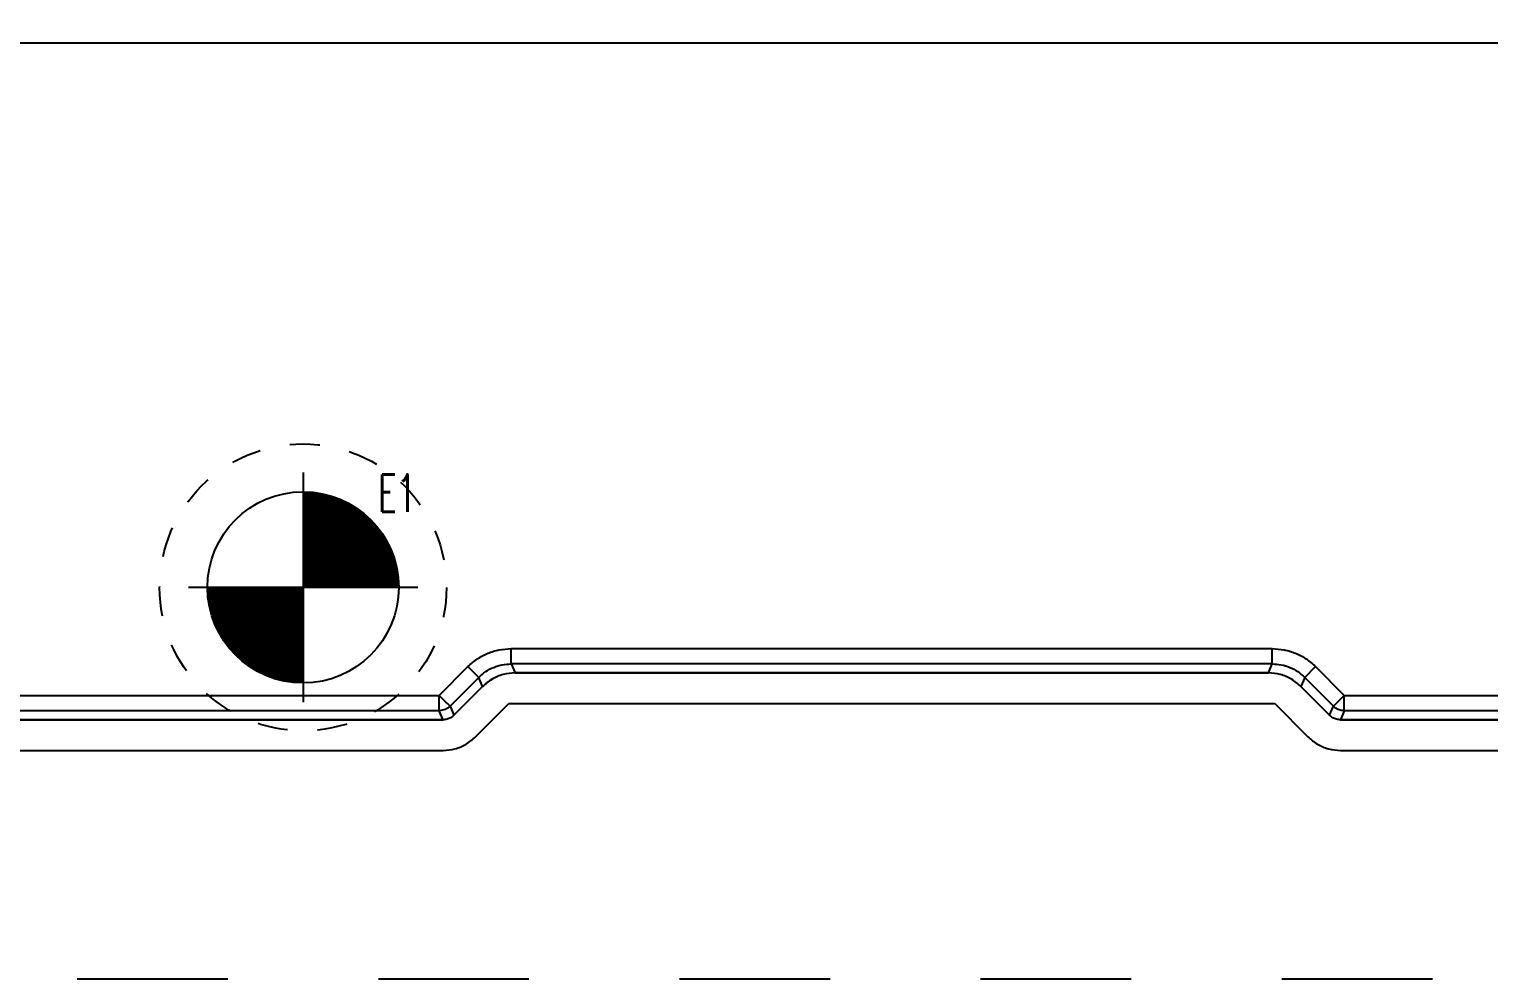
# Model space of a CAD drawing. Extents: x 14103 to 19353, y -3233 to 932.
# Drawn here: x 14881.8 to 14978.7, y -335.9 to -272.8 of the extents above; entities that cross this region are included whole.
import ezdxf
from ezdxf.enums import TextEntityAlignment as Align

# ---------------------------------------------------------------- set-up
doc = ezdxf.new("R2010")
doc.units = 0
doc.header["$LTSCALE"] = 20
doc.header["$MEASUREMENT"] = 0
doc.linetypes.add('CENTER', pattern=[0.6, 0.375, -0.075, 0.075, -0.075])
doc.linetypes.add('HIDDEN', pattern=[0.2, 0.1, -0.1])
doc.layers.get('0').update_dxf_attribs({"linetype": 'CONTINUOUS'})
doc.layers.get('DEFPOINTS').update_dxf_attribs({"linetype": 'CONTINUOUS'})
for name, color, linetype in [('4a', 7, 'CONTINUOUS'), ('CENTER', 1, 'CENTER'), ('epin', 3, 'CONTINUOUS'), ('HOLD DOWN', 7, 'CONTINUOUS'), ('OIL', 7, 'CONTINUOUS')]:
    doc.layers.add(name, color=color, linetype=linetype)
doc.styles.add('lxy2', font='txt.shx', dxfattribs={"width": 0.6})
doc.dimstyles.new('10', dxfattribs={"dimtxt": 10, "dimasz": 5, "dimexe": 2.5, "dimexo": 0, "dimgap": 1, "dimtad": 0, "dimdsep": 46, "dimtxsty": 'lxy2', "dimcen": -3, "dimclrd": 113, "dimclre": 113, "dimclrt": 3, "dimazin": 2, "dimtfac": 1, "dimtofl": 0, "dimtmove": 0, "dimatfit": 3, "dimfxl": 1, "dimtolj": 1, "dimtzin": 0, "dimarcsym": 0})

# ---------------------------------------------------------------- blocks, each defined once
blk = doc.blocks.new('epin')
at = {"color": 0, "const_width": 0.5}
for points in [[(0.25, 0, 0.414214), (0, 0.25, 0.414214)], [(-0.25, 0, 0.414214), (0, -0.25, 0.414214)]]:
    blk.add_lwpolyline(points, format="xyb", dxfattribs=at)
at = {"color": 0, "linetype": 'ByBlock'}
blk.add_circle((0, 0), 0.5, dxfattribs=at)
at = {"layer": 'CENTER'}
for p, q in [((0, 0.6), (0, -0.6)), ((0.6, 0), (-0.6, 0))]:
    blk.add_line(p, q, dxfattribs=at)
blk = doc.blocks.new('AC_LXY_BLK547')
at = {"layer": 'epin', "xscale": 12.70000000000073, "yscale": 12.70000000000005, "zscale": 12.7}
blk.add_blockref('epin', (0, 0), dxfattribs=at)
at = {"layer": 'epin', "style": 'lxy2', "width": 0.6}
blk.add_text('E1', height=2.5, dxfattribs=at).set_placement((6.258, 6.258), align=Align.MIDDLE_CENTER)
blk = doc.blocks.new('*D188')
at = {"layer": 'DEFPOINTS', "color": 0, "linetype": 'Continuous'}
for p in [(14749.942, 164.09), (15254.942, -535.91), (15254.942, -553.814)]:
    blk.add_point(p, dxfattribs=at)
at = {"layer": 'OIL', "color": 113, "linetype": 'Continuous', "lineweight": -2}
blk.add_line((15254.942, -535.91), (15254.942, -553.814), dxfattribs=at)
at = {"layer": 'OIL', "color": 3, "linetype": 'Continuous', "insert": (15254.942, -562.314), "char_height": 10, "attachment_point": 5, "rotation": 90, "style": 'lxy2'}
blk.add_mtext('\\A1;505', dxfattribs=at)
blk = doc.blocks.new('*D187')
at = {"layer": 'DEFPOINTS', "color": 0, "linetype": 'Continuous'}
for p in [(14749.942, 164.09), (15299.942, -515.91), (15299.942, -553.814)]:
    blk.add_point(p, dxfattribs=at)
at = {"layer": 'OIL', "color": 113, "linetype": 'Continuous', "lineweight": -2}
blk.add_line((15299.942, -515.91), (15299.942, -553.814), dxfattribs=at)
at = {"layer": 'OIL', "color": 3, "linetype": 'Continuous', "insert": (15299.942, -562.314), "char_height": 10, "attachment_point": 5, "rotation": 90, "style": 'lxy2'}
blk.add_mtext('\\A1;550', dxfattribs=at)
blk = doc.blocks.new('*D191')
at = {"layer": 'DEFPOINTS', "color": 0, "linetype": 'Continuous'}
for p in [(14749.942, 164.09), (14999.942, -369.245), (14999.942, -553.814)]:
    blk.add_point(p, dxfattribs=at)
at = {"layer": 'OIL', "color": 113, "linetype": 'Continuous', "lineweight": -2}
blk.add_line((14999.942, -369.245), (14999.942, -553.814), dxfattribs=at)
at = {"layer": 'OIL', "color": 3, "linetype": 'Continuous', "insert": (14999.942, -562.314), "char_height": 10, "attachment_point": 5, "rotation": 90, "style": 'lxy2'}
blk.add_mtext('\\A1;250', dxfattribs=at)
blk = doc.blocks.new('*D190')
at = {"layer": 'DEFPOINTS', "color": 0, "linetype": 'Continuous'}
for p in [(14749.942, 164.09), (15049.942, -369.245), (15049.942, -553.814)]:
    blk.add_point(p, dxfattribs=at)
at = {"layer": 'OIL', "color": 113, "linetype": 'Continuous', "lineweight": -2}
blk.add_line((15049.942, -369.245), (15049.942, -553.814), dxfattribs=at)
at = {"layer": 'OIL', "color": 3, "linetype": 'Continuous', "insert": (15049.942, -561.814), "char_height": 10, "attachment_point": 5, "rotation": 90, "style": 'lxy2'}
blk.add_mtext('\\A1;300', dxfattribs=at)
blk = doc.blocks.new('*D189')
at = {"layer": 'DEFPOINTS', "color": 0, "linetype": 'Continuous'}
for p in [(14749.942, 164.09), (15094.942, -324.245), (15094.942, -553.814)]:
    blk.add_point(p, dxfattribs=at)
at = {"layer": 'OIL', "color": 113, "linetype": 'Continuous', "lineweight": -2}
blk.add_line((15094.942, -324.245), (15094.942, -553.814), dxfattribs=at)
at = {"layer": 'OIL', "color": 3, "linetype": 'Continuous', "insert": (15094.942, -562.814), "char_height": 10, "attachment_point": 5, "rotation": 90, "style": 'lxy2'}
blk.add_mtext('\\A1;345', dxfattribs=at)
blk = doc.blocks.new('*D186')
at = {"layer": 'DEFPOINTS', "color": 0, "linetype": 'Continuous'}
for p in [(14749.942, 164.09), (15119.942, -360.91), (15119.942, -553.814)]:
    blk.add_point(p, dxfattribs=at)
at = {"layer": 'OIL', "color": 113, "linetype": 'Continuous', "lineweight": -2}
blk.add_line((15119.942, -360.91), (15119.942, -553.814), dxfattribs=at)
at = {"layer": 'OIL', "color": 3, "linetype": 'Continuous', "insert": (15119.942, -562.314), "char_height": 10, "attachment_point": 5, "rotation": 90, "style": 'lxy2'}
blk.add_mtext('\\A1;370', dxfattribs=at)
blk = doc.blocks.new('*D184')
at = {"layer": 'DEFPOINTS', "color": 0, "linetype": 'Continuous'}
for p in [(14749.942, 164.09), (15074.942, -315.91), (15074.942, -553.814)]:
    blk.add_point(p, dxfattribs=at)
at = {"layer": 'OIL', "color": 113, "linetype": 'Continuous', "lineweight": -2}
blk.add_line((15074.942, -315.91), (15074.942, -553.814), dxfattribs=at)
at = {"layer": 'OIL', "color": 3, "linetype": 'Continuous', "insert": (15074.942, -562.814), "char_height": 10, "attachment_point": 5, "rotation": 90, "style": 'lxy2'}
blk.add_mtext('\\A1;325', dxfattribs=at)

msp = doc.modelspace()

# ---------------------------------------------------------------- linework, layer by layer
at = {"layer": '4a', "color": 4, "linetype": 'Continuous'}
for p, q in [((15013.842, -273.757), (14860.538, -273.757)), ((14913.768, -313.979), (14964.308, -313.979)), ((14913.768, -314.993), (14913.768, -313.979)), ((14964.308, -314.993), (14964.308, -313.979)), ((14964.308, -314.993), (14913.768, -314.993)), ((14913.768, -314.993), (14914.019, -315.597)), ((14964.057, -315.597), (14964.308, -314.993)), ((14908.989, -317.084), (14910.894, -315.173)), ((14911.612, -315.889), (14909.708, -317.8)), ((14911.612, -315.889), (14910.894, -315.173)), ((14911.863, -316.492), (14911.612, -315.889)), ((14964.057, -315.597), (14914.019, -315.597)), ((14966.464, -315.889), (14966.213, -316.492)), ((14966.464, -315.889), (14967.183, -315.173)), ((14968.368, -317.8), (14966.464, -315.889)), ((14967.183, -315.173), (14969.087, -317.084)), ((14911.863, -316.492), (14909.959, -318.404)), ((14968.118, -318.404), (14966.213, -316.492)), ((14868.794, -317.084), (14908.989, -317.084)), ((14908.989, -318.099), (14908.989, -317.084)), ((14909.708, -317.8), (14909.959, -318.404)), ((14911.397, -319.838), (14913.599, -317.628)), ((14913.599, -317.628), (14964.477, -317.628)), ((14964.477, -317.628), (14966.679, -319.838)), ((14968.118, -318.404), (14968.368, -317.8)), ((14968.368, -317.8), (14969.087, -317.084)), ((14969.087, -317.084), (15022.298, -317.084)), ((14969.087, -318.099), (14969.087, -317.084)), ((14909.24, -318.703), (14868.543, -318.703)), ((14908.989, -318.099), (14868.794, -318.099)), ((14909.24, -318.703), (14908.989, -318.099)), ((14969.087, -318.099), (14968.836, -318.703)), ((15022.646, -318.703), (14968.836, -318.703)), ((15022.298, -318.099), (14969.087, -318.099)), ((14868.542, -320.734), (14909.241, -320.734)), ((14968.835, -320.734), (14985.594, -320.734))]:
    msp.add_line(p, q, dxfattribs=at)
for points in [[(14910.894, -315.173), (14911.509, -314.666), (14912.212, -314.289), (14912.975, -314.057), (14913.768, -313.979)], [(14964.308, -313.979), (14965.101, -314.057), (14965.864, -314.289), (14966.567, -314.666), (14967.183, -315.173)], [(14911.612, -315.889), (14912.074, -315.508), (14912.601, -315.226), (14913.173, -315.052), (14913.768, -314.993)], [(14964.308, -314.993), (14964.903, -315.052), (14965.475, -315.226), (14966.002, -315.508), (14966.464, -315.889)], [(14914.019, -315.597), (14913.23, -315.701), (14912.494, -316.007), (14911.863, -316.492)], [(14966.213, -316.492), (14965.582, -316.007), (14964.847, -315.701), (14964.057, -315.597)], [(14909.714, -317.794), (14909.337, -317.436), (14908.989, -317.084)], [(14909.708, -317.8), (14909.381, -318.018), (14908.989, -318.099)], [(14969.087, -318.099), (14968.825, -318.064), (14968.577, -317.961), (14968.368, -317.8)], [(14909.959, -318.404), (14909.749, -318.566), (14909.503, -318.668), (14909.24, -318.703)], [(14968.836, -318.703), (14968.573, -318.668), (14968.328, -318.566), (14968.118, -318.404)], [(14909.241, -320.734), (14910.031, -320.63), (14910.766, -320.324), (14911.397, -319.838)], [(14966.679, -319.838), (14967.31, -320.324), (14968.046, -320.63), (14968.835, -320.734)]]:
    msp.add_spline(points, degree=3, dxfattribs=at)
at = {"layer": 'epin', "linetype": 'HIDDEN'}
msp.add_circle((14899.942, -309.91), 9.525, dxfattribs=at)
at = {"layer": 'HOLD DOWN', "color": 0, "linetype": 'ByBlock'}
for p, q in [((14914.019, -315.597), (14964.057, -315.597)), ((14911.863, -316.492), (14909.959, -318.404)), ((14968.118, -318.404), (14966.213, -316.492)), ((14868.543, -318.703), (14909.24, -318.703)), ((14968.836, -318.703), (15022.646, -318.703))]:
    msp.add_line(p, q, dxfattribs=at)
at = {"layer": 'HOLD DOWN', "color": 6, "linetype": 'HIDDEN', "ltscale": 5}
msp.add_line((14444.942, -335.91), (15054.942, -335.91), dxfattribs=at)
at = {"layer": 'HOLD DOWN', "color": 0, "linetype": 'ByBlock'}
for points in [[(14914.019, -315.597), (14913.229, -315.701), (14912.491, -316.009), (14911.863, -316.492)], [(14966.213, -316.492), (14965.581, -316.006), (14964.843, -315.7), (14964.057, -315.597)], [(14909.959, -318.404), (14909.748, -318.566), (14909.502, -318.668), (14909.24, -318.703)], [(14968.836, -318.703), (14968.573, -318.668), (14968.327, -318.565), (14968.118, -318.404)]]:
    msp.add_spline(points, degree=3, dxfattribs=at)

# ---------------------------------------------------------------- block references
at = {"layer": 'epin'}
msp.add_blockref('AC_LXY_BLK547', (14899.942, -309.91), dxfattribs=at)

# ---------------------------------------------------------------- dimensions: what is measured, and where the dimension line sits
at = {"layer": 'OIL', "color": 4, "linetype": 'Continuous'}
for feature_location, offset, picture, middle in [((15254.942, -535.91), (0, -17.904), '*D188', (15254.942, -562.314)), ((15299.942, -515.91), (0, -37.904), '*D187', (15299.942, -562.314)), ((14999.942, -369.245), (0, -184.569), '*D191', (14999.942, -562.314)), ((15049.942, -369.245), (0, -184.569), '*D190', (15049.942, -561.814)), ((15094.942, -324.245), (0, -229.569), '*D189', (15094.942, -562.814)), ((15119.942, -360.91), (0, -192.904), '*D186', (15119.942, -562.314)), ((15074.942, -315.91), (0, -237.904), '*D184', (15074.942, -562.814))]:
    dim = msp.add_ordinate_dim(feature_location=feature_location, offset=offset, dtype=1, origin=(14749.942, 164.09), dimstyle='10', dxfattribs=at)
    dim.commit()
    dim.dimension.update_dxf_attribs({"geometry": picture, "text_midpoint": middle})

doc.saveas('drawing.dxf')
